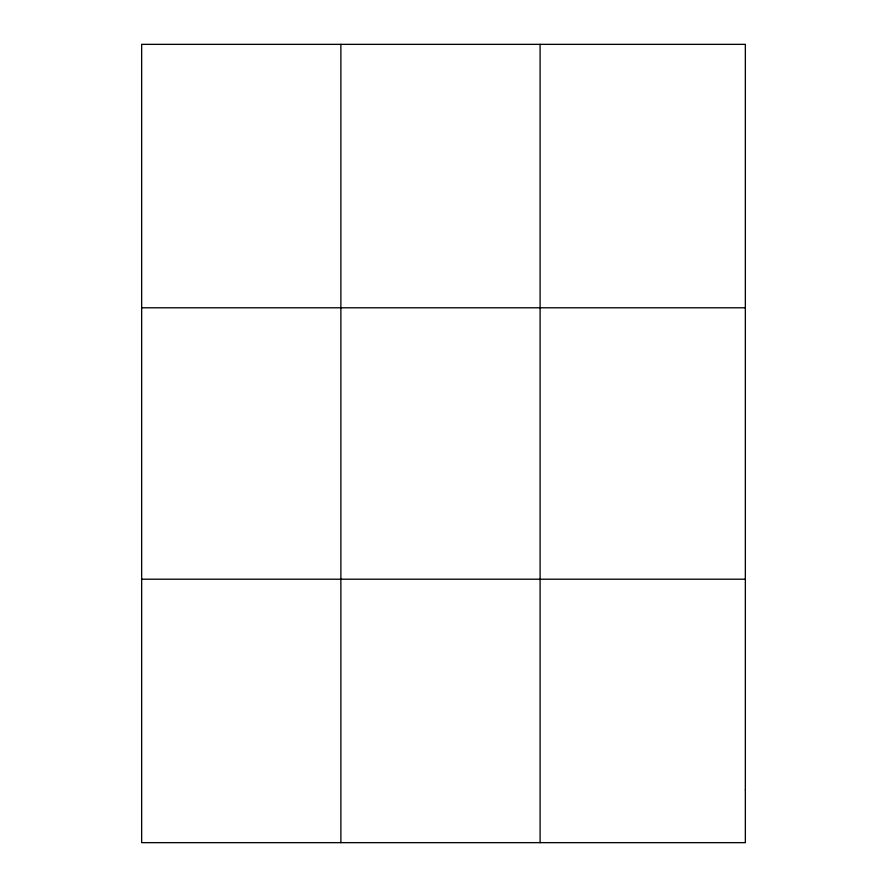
<?xml version="1.0" encoding="UTF-8"?>
<svg xmlns="http://www.w3.org/2000/svg" width="887" height="887" viewBox="0 0 887 887"><rect width="100%" height="100%" fill="white"/><g stroke="black" fill="none" stroke-linecap="round" stroke-linejoin="round"><path stroke-width="1.33" d="M340.874 44.35L340.874 842.65M540.094 44.35L540.094 842.65M141.654 307.789L745.346 307.789M141.654 579.211L745.346 579.211M745.346 789.962L745.346 842.65L141.654 842.65L141.654 44.35L745.346 44.35L745.346 789.962"/></g></svg>
